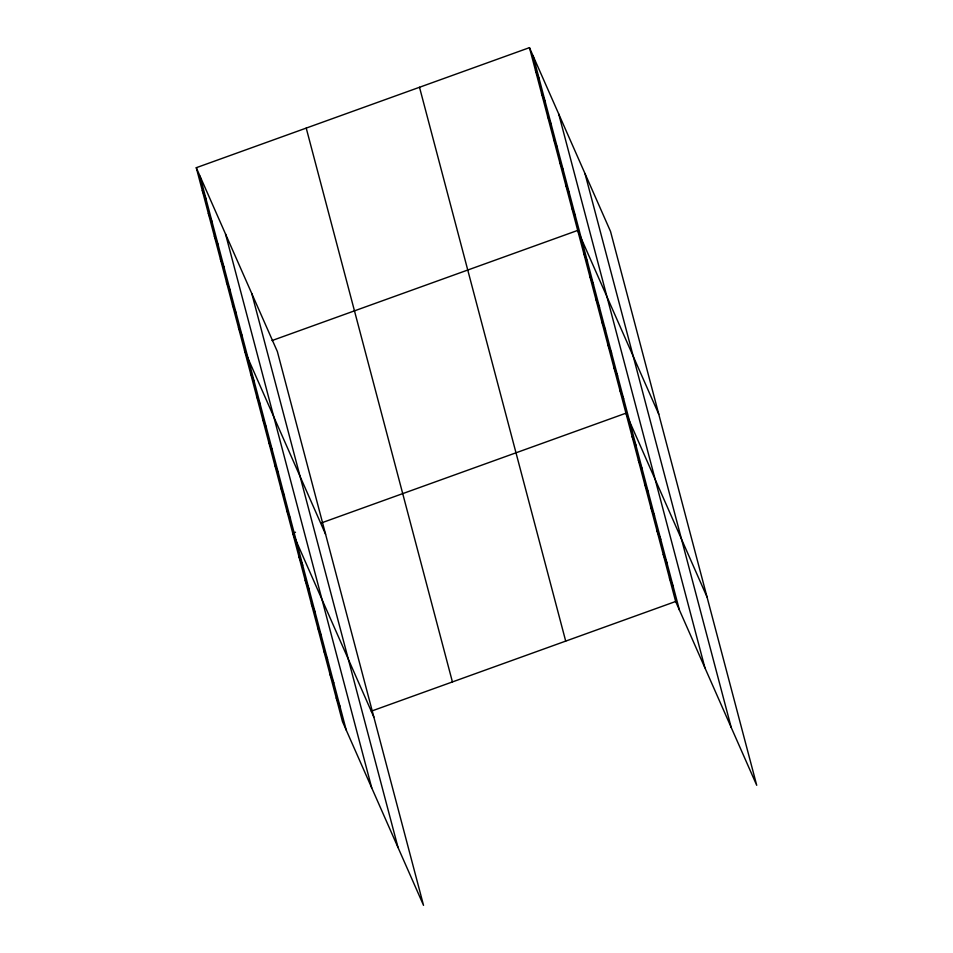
<?xml version="1.0" encoding="UTF-8"?>
<svg xmlns="http://www.w3.org/2000/svg" width="953" height="953" viewBox="0 0 953 953"><rect width="100%" height="100%" fill="white"/><g stroke="black" fill="none" stroke-linecap="round" stroke-linejoin="round"><path stroke-width="1.43" d="M196.282 167.704L277.347 351.514L423.537 905.35L342.472 721.552L196.282 167.704L529.463 47.65L610.528 231.448L756.718 785.296L675.653 601.486L529.463 47.65M272.01 340.566L577.709 230.412L658.773 414.221M295.513 532.25L292.774 533.239L373.838 717.049M321.626 522.84L625.954 413.185L707.019 596.983M371.336 711.152L675.653 601.486M535.491 70.498L539.219 78.944M541.518 93.346L545.247 101.792M547.546 116.183L551.275 124.629M553.586 139.031L557.302 147.477M559.614 161.879L563.342 170.325M565.641 184.727L569.37 193.173M571.669 207.575L575.398 216.021M583.736 253.26L587.465 261.706M589.764 276.108L593.493 284.554M595.792 298.956L599.52 307.402M601.831 321.804L605.548 330.25M607.859 344.652L611.588 353.098M613.887 367.489L617.615 375.935M619.915 390.337L623.643 398.783M632.161 436.724L635.889 445.17M638.379 460.263L642.096 468.709M644.585 483.802L648.314 492.248M650.804 507.341L654.532 515.787M657.01 530.881L660.739 539.327M663.228 554.42L666.957 562.866M669.447 577.947L673.163 586.393M202.31 190.552L206.039 198.998M208.338 213.401L212.066 221.846M214.365 236.249L218.094 244.695M220.405 259.097L224.122 267.543M226.433 281.933L230.161 290.379M232.461 304.781L236.189 313.227M238.488 327.629L242.217 336.075M244.528 350.478L325.592 534.276M250.556 373.326L254.284 381.772M256.583 396.162L260.312 404.608M262.611 419.01L266.34 427.456M268.651 441.858L272.367 450.304M274.678 464.707L278.407 473.153M280.706 487.555L284.435 496.001M286.734 510.403L290.462 518.849M298.98 556.778L302.709 565.224M305.198 580.317L308.915 588.763M311.405 603.857L315.133 612.303M317.623 627.396L321.352 635.842M323.829 650.935L327.558 659.381M330.048 674.474L333.776 682.92M336.266 698.013L339.983 706.459M584.999 173.589L731.201 727.425M558.708 113.967L704.898 667.803M533.18 56.096L679.382 609.932M419.511 87.271L565.701 641.107M306.223 128.095L452.425 681.931M251.818 293.643L398.02 847.479M225.527 234.021L371.718 787.857M199.999 176.15L346.201 729.998"/></g></svg>
